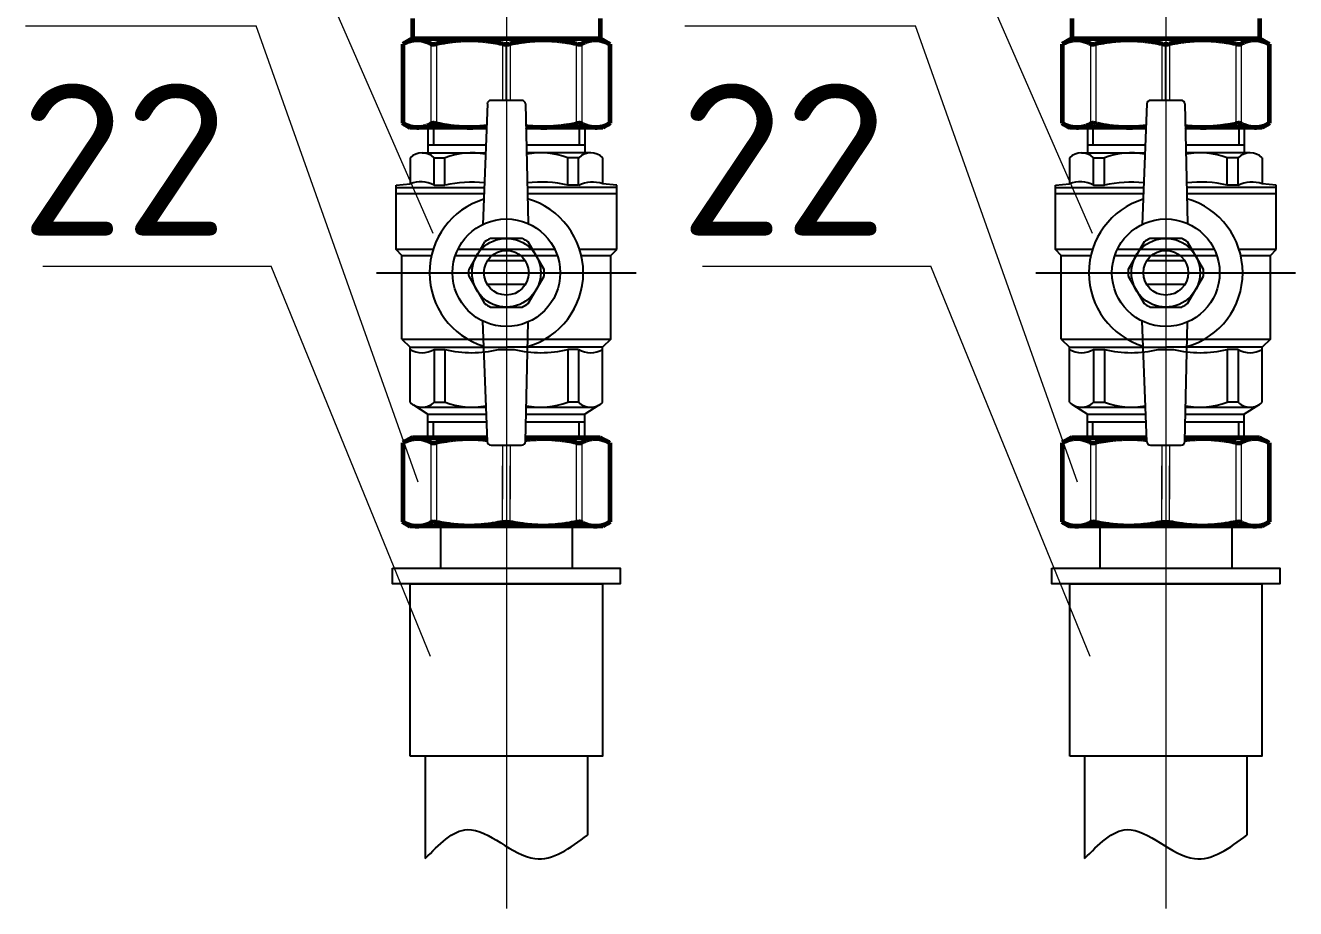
# Model space of a CAD drawing. Header units: millimetres. Extents: x -718 to 68664, y -49984 to -979.
# Drawn here: x 7121 to 9625, y -25765 to -24023 of the extents above; entities that cross this region are included whole.
import ezdxf

# ---------------------------------------------------------------- set-up
doc = ezdxf.new("R2010")
doc.units = ezdxf.units.MM
doc.layers.add('Text', color=7, linetype='Continuous', lineweight=15)
doc.layers.add('ХВС (В1)_20', color=5, linetype='Continuous', lineweight=25)
doc.styles.add('ISOCPEUR', font='isocpeur.ttf', dxfattribs={"width": 0.65})

msp = doc.modelspace()

# ---------------------------------------------------------------- linework, layer by layer
at = {"layer": 'Text'}
for p, q in [((8069.6, -22177.7), (8069.6, -25764.9)), ((9369.6, -22177.7), (9369.6, -25764.9))]:
    msp.add_line(p, q, dxfattribs=at)
for points in [[(7925.3, -24433.9), (7551.5, -23577.2)], [(9225.3, -24433.9), (8851.5, -23577.2)], [(7121.4, -24024.3), (7576.4, -24024.3)], [(7895.7, -24924.2), (7576.4, -24024.3)], [(8421.4, -24024.3), (8876.4, -24024.3)], [(9195.7, -24924.2), (8876.4, -24024.3)], [(7156.1, -24497.9), (7606.1, -24497.9)], [(7920.3, -25267.5), (7606.1, -24497.9)], [(8456.1, -24497.9), (8906.1, -24497.9)], [(9220.3, -25267.5), (8906.1, -24497.9)]]:
    msp.add_lwpolyline(points, dxfattribs=at)
at = {"layer": 'ХВС (В1)_20', "lineweight": 60}
for p, q in [((7884.6, -24009.4), (7884.6, -24049.4)), ((8254.6, -24009.4), (8254.6, -24049.4)), ((9184.6, -24009.4), (9184.6, -24049.4)), ((9554.6, -24009.4), (9554.6, -24049.4)), ((7884.6, -24049.4), (7865.6, -24060.4)), ((7867.1, -24059.6), (7865.6, -24060.4)), ((7865.6, -24060.4), (7865.6, -24216.3)), ((7884.6, -24049.4), (8254.6, -24049.4)), ((8254.6, -24049.4), (8273.6, -24060.4)), ((8272.1, -24059.6), (8273.6, -24060.4)), ((8273.6, -24060.4), (8273.6, -24216.3)), ((9184.6, -24049.4), (9165.6, -24060.4)), ((9167.1, -24059.6), (9165.6, -24060.4)), ((9165.6, -24060.4), (9165.6, -24216.3)), ((9184.6, -24049.4), (9554.6, -24049.4)), ((9554.6, -24049.4), (9573.6, -24060.4)), ((9572.1, -24059.6), (9573.6, -24060.4)), ((9573.6, -24060.4), (9573.6, -24216.3)), ((7865.6, -24216.3), (7879.6, -24224.4)), ((7867.1, -24217.1), (7865.6, -24216.3)), ((7894, -24224.4), (7879.6, -24224.4)), ((7996.9, -24224.4), (7894, -24224.4)), ((8030.3, -24224.4), (7996.9, -24224.4)), ((8142.3, -24224.4), (8108.1, -24224.4)), ((8245.1, -24224.4), (8142.3, -24224.4)), ((8259.6, -24224.4), (8245.1, -24224.4)), ((8273.6, -24216.3), (8259.6, -24224.4)), ((8273.6, -24216.3), (8272.1, -24217.1)), ((9165.6, -24216.3), (9179.6, -24224.4)), ((9167.1, -24217.1), (9165.6, -24216.3)), ((9194, -24224.4), (9179.6, -24224.4)), ((9296.9, -24224.4), (9194, -24224.4)), ((9330.3, -24224.4), (9296.9, -24224.4)), ((9442.3, -24224.4), (9408.1, -24224.4)), ((9545.1, -24224.4), (9442.3, -24224.4)), ((9559.6, -24224.4), (9545.1, -24224.4)), ((9573.6, -24216.3), (9559.6, -24224.4)), ((9573.6, -24216.3), (9572.1, -24217.1)), ((7884.6, -24835.6), (7865.6, -24846.6)), ((7884.6, -24835.6), (8031.8, -24835.6)), ((8107.3, -24835.6), (8254.6, -24835.6)), ((8254.6, -24835.6), (8273.6, -24846.6)), ((9184.6, -24835.6), (9165.6, -24846.6)), ((9184.6, -24835.6), (9331.8, -24835.6)), ((9407.3, -24835.6), (9554.6, -24835.6)), ((9554.6, -24835.6), (9573.6, -24846.6)), ((7867.1, -24845.8), (7865.6, -24846.6)), ((7865.6, -24846.6), (7865.6, -25002.5)), ((8272.1, -24845.8), (8273.6, -24846.6)), ((8273.6, -24846.6), (8273.6, -25002.5)), ((9167.1, -24845.8), (9165.6, -24846.6)), ((9165.6, -24846.6), (9165.6, -25002.5)), ((9572.1, -24845.8), (9573.6, -24846.6)), ((9573.6, -24846.6), (9573.6, -25002.5)), ((7865.6, -25002.5), (7879.6, -25010.6)), ((7867.1, -25003.3), (7865.6, -25002.5)), ((7996.9, -25010.6), (7879.6, -25010.6)), ((8108.1, -25010.6), (7996.9, -25010.6)), ((8142.3, -25010.6), (8108.1, -25010.6)), ((8259.6, -25010.6), (8142.3, -25010.6)), ((8273.6, -25002.5), (8259.6, -25010.6)), ((8273.6, -25002.5), (8272.1, -25003.3)), ((9165.6, -25002.5), (9179.6, -25010.6)), ((9167.1, -25003.3), (9165.6, -25002.5)), ((9296.9, -25010.6), (9179.6, -25010.6)), ((9408.1, -25010.6), (9296.9, -25010.6)), ((9442.3, -25010.6), (9408.1, -25010.6)), ((9559.6, -25010.6), (9442.3, -25010.6)), ((9573.6, -25002.5), (9559.6, -25010.6)), ((9573.6, -25002.5), (9572.1, -25003.3))]:
    msp.add_line(p, q, dxfattribs=at)
at = {"layer": 'ХВС (В1)_20', "lineweight": 18}
for p, q in [((7867.1, -24059.6), (7867.1, -24217.1)), ((7921, -24059.6), (7921, -24217.1)), ((7931.8, -24059.6), (7931.8, -24217.1)), ((8061.9, -24059.6), (8061.9, -24171)), ((8077.2, -24059.6), (8077.2, -24171)), ((8207.4, -24059.6), (8207.4, -24217.1)), ((8218.2, -24059.6), (8218.2, -24217.1)), ((8272.1, -24059.6), (8272.1, -24217.1)), ((9167.1, -24059.6), (9167.1, -24217.1)), ((9221, -24059.6), (9221, -24217.1)), ((9231.8, -24059.6), (9231.8, -24217.1)), ((9361.9, -24059.6), (9361.9, -24171)), ((9377.2, -24059.6), (9377.2, -24171)), ((9507.4, -24059.6), (9507.4, -24217.1)), ((9518.2, -24059.6), (9518.2, -24217.1)), ((9572.1, -24059.6), (9572.1, -24217.1)), ((8069.6, -24178.5), (8069.6, -24244.4)), ((9369.6, -24178.5), (9369.6, -24244.4)), ((7867.1, -24845.8), (7867.1, -25003.3)), ((7921, -24845.8), (7921, -25003.3)), ((7931.8, -24845.8), (7931.8, -25003.3)), ((8061.9, -24851), (8061.9, -24957.2)), ((8077.2, -24851), (8077.2, -24957.2)), ((8207.4, -24845.8), (8207.4, -25003.3)), ((8218.2, -24845.8), (8218.2, -25003.3)), ((8272.1, -24845.8), (8272.1, -25003.3)), ((9167.1, -24845.8), (9167.1, -25003.3)), ((9221, -24845.8), (9221, -25003.3)), ((9231.8, -24845.8), (9231.8, -25003.3)), ((9361.9, -24851), (9361.9, -24957.2)), ((9377.2, -24851), (9377.2, -24957.2)), ((9507.4, -24845.8), (9507.4, -25003.3)), ((9518.2, -24845.8), (9518.2, -25003.3)), ((9572.1, -24845.8), (9572.1, -25003.3)), ((8061.9, -25003.3), (8061.9, -24891.9)), ((8077.2, -25003.3), (8077.2, -24891.9)), ((9361.9, -25003.3), (9361.9, -24891.9)), ((9377.2, -25003.3), (9377.2, -24891.9))]:
    msp.add_line(p, q, dxfattribs=at)
at = {"layer": 'ХВС (В1)_20', "ltscale": 0.4}
for p, q in [((8069.6, -24171), (8069.6, -24057.7)), ((9369.6, -24171), (9369.6, -24057.7)), ((7813.7, -24511), (8325.5, -24511)), ((9113.7, -24511), (9625.5, -24511))]:
    msp.add_line(p, q, dxfattribs=at)
at = {"layer": 'ХВС (В1)_20', "ltscale": 0.5}
for p, q in [((8032.1, -24178.2), (8023, -24415.7)), ((8039.5, -24171), (8099.7, -24171)), ((8107.1, -24178.2), (8112.4, -24413.9)), ((9332.1, -24178.2), (9323, -24415.7)), ((9339.5, -24171), (9399.7, -24171)), ((9407.1, -24178.2), (9412.4, -24413.9)), ((7903.4, -24274.6), (8028.4, -24274.6)), ((7927, -24284.4), (7948.6, -24284.4)), ((8235.8, -24274.6), (8109.3, -24274.6)), ((8212.1, -24284.4), (8190.5, -24284.4)), ((9203.4, -24274.6), (9328.4, -24274.6)), ((9227, -24284.4), (9248.6, -24284.4)), ((9535.8, -24274.6), (9409.3, -24274.6)), ((9512.1, -24284.4), (9490.5, -24284.4)), ((7852.1, -24338.6), (7879.7, -24335.6)), ((7852.1, -24343.1), (7852.1, -24338.6)), ((7927, -24338.6), (7948.6, -24338.6)), ((8212.1, -24338.6), (8190.5, -24338.6)), ((8287.1, -24338.6), (8259.4, -24335.6)), ((8287.1, -24343.1), (8287.1, -24338.6)), ((9152.1, -24338.6), (9179.7, -24335.6)), ((9152.1, -24343.1), (9152.1, -24338.6)), ((9227, -24338.6), (9248.6, -24338.6)), ((9512.1, -24338.6), (9490.5, -24338.6)), ((9587.1, -24338.6), (9559.4, -24335.6)), ((9587.1, -24343.1), (9587.1, -24338.6)), ((8032.1, -24843.8), (8023, -24606.3)), ((8107.1, -24843.8), (8112.4, -24608.1)), ((9332.1, -24843.8), (9323, -24606.3)), ((9407.1, -24843.8), (9412.4, -24608.1)), ((7879.7, -24658), (8069.6, -24658)), ((8259.4, -24658), (8069.6, -24658)), ((9179.7, -24658), (9369.6, -24658)), ((9559.4, -24658), (9369.6, -24658)), ((7886.2, -24771.5), (7914.9, -24790.1)), ((7902.1, -24776.4), (8029.5, -24776.4)), ((7927, -24766.3), (7948.6, -24766.3)), ((8108.6, -24776.4), (8237, -24776.4)), ((8212.1, -24766.3), (8190.5, -24766.3)), ((8252.2, -24772), (8224.3, -24790.1)), ((9186.2, -24771.5), (9214.9, -24790.1)), ((9202.1, -24776.4), (9329.5, -24776.4)), ((9227, -24766.3), (9248.6, -24766.3)), ((9408.6, -24776.4), (9537, -24776.4)), ((9512.1, -24766.3), (9490.5, -24766.3)), ((9552.2, -24772), (9524.3, -24790.1)), ((8039.5, -24851), (8099.7, -24851)), ((9339.5, -24851), (9399.7, -24851))]:
    msp.add_line(p, q, dxfattribs=at)
at = {"layer": 'ХВС (В1)_20'}
for p, q in [((7914.9, -24224.4), (7914.9, -24274.6)), ((7925.9, -24224.4), (7925.9, -24258.6)), ((8213.3, -24224.4), (8213.3, -24258.6)), ((8224.3, -24224.4), (8224.3, -24274.6)), ((9214.9, -24224.4), (9214.9, -24274.6)), ((9225.9, -24224.4), (9225.9, -24258.6)), ((9513.3, -24224.4), (9513.3, -24258.6)), ((9524.3, -24224.4), (9524.3, -24274.6)), ((7914.9, -24258.6), (8029, -24258.6)), ((8108.9, -24258.6), (8224.3, -24258.6)), ((9214.9, -24258.6), (9329, -24258.6)), ((9408.9, -24258.6), (9524.3, -24258.6)), ((7879.7, -24284.4), (7879.7, -24335.6)), ((7927, -24338.6), (7927, -24284.4)), ((7948.6, -24338.6), (7948.6, -24284.4)), ((8190.5, -24338.6), (8190.5, -24284.4)), ((8212.1, -24338.6), (8212.1, -24284.4)), ((8259.4, -24284.4), (8259.4, -24335.6)), ((9179.7, -24284.4), (9179.7, -24335.6)), ((9227, -24338.6), (9227, -24284.4)), ((9248.6, -24338.6), (9248.6, -24284.4)), ((9490.5, -24338.6), (9490.5, -24284.4)), ((9512.1, -24338.6), (9512.1, -24284.4)), ((9559.4, -24284.4), (9559.4, -24335.6)), ((7852.1, -24354.9), (7852.1, -24343.1)), ((7852.1, -24343.1), (8025.7, -24343.1)), ((7852.1, -24465.5), (7852.1, -24354.9)), ((7852.1, -24354.9), (8025.3, -24354.9)), ((8287.1, -24343.1), (8110.8, -24343.1)), ((8111.1, -24354.9), (8287.1, -24354.9)), ((8287.1, -24354.9), (8287.1, -24343.1)), ((8287.1, -24465.5), (8287.1, -24354.9)), ((9152.1, -24354.9), (9152.1, -24343.1)), ((9152.1, -24343.1), (9325.7, -24343.1)), ((9152.1, -24465.5), (9152.1, -24354.9)), ((9152.1, -24354.9), (9325.3, -24354.9)), ((9587.1, -24343.1), (9410.8, -24343.1)), ((9411.1, -24354.9), (9587.1, -24354.9)), ((9587.1, -24354.9), (9587.1, -24343.1)), ((9587.1, -24465.5), (9587.1, -24354.9)), ((7863.5, -24476.8), (7852.1, -24465.5)), ((7925, -24465.5), (7852.1, -24465.5)), ((7863.5, -24641.8), (7863.5, -24476.8)), ((7863.5, -24476.8), (7921.9, -24476.8)), ((7969.1, -24476.8), (8170, -24476.8)), ((8165.5, -24465.5), (7973.7, -24465.5)), ((8107.1, -24487.7), (8032.1, -24487.7)), ((8287.1, -24465.5), (8214.2, -24465.5)), ((8217.3, -24476.8), (8275.8, -24476.8)), ((8275.7, -24641.8), (8275.7, -24476.8)), ((8275.8, -24476.8), (8287.1, -24465.5)), ((9163.5, -24476.8), (9152.1, -24465.5)), ((9225, -24465.5), (9152.1, -24465.5)), ((9163.5, -24641.8), (9163.5, -24476.8)), ((9163.5, -24476.8), (9221.9, -24476.8)), ((9269.1, -24476.8), (9470, -24476.8)), ((9465.5, -24465.5), (9273.7, -24465.5)), ((9407.1, -24487.7), (9332.1, -24487.7)), ((9587.1, -24465.5), (9514.2, -24465.5)), ((9517.3, -24476.8), (9575.8, -24476.8)), ((9575.7, -24641.8), (9575.7, -24476.8)), ((9575.8, -24476.8), (9587.1, -24465.5)), ((8107.1, -24534.3), (8032.1, -24534.3)), ((9407.1, -24534.3), (9332.1, -24534.3)), ((7863.5, -24641.8), (8275.7, -24641.8)), ((7863.5, -24641.8), (7879.7, -24658)), ((7879.7, -24766.3), (7879.7, -24658)), ((7927, -24662.1), (7948.6, -24662.1)), ((7927, -24662.1), (7948.6, -24662.1)), ((7927, -24662.1), (7927, -24766.3)), ((7948.6, -24662.1), (7948.6, -24766.3)), ((8054.3, -24662.1), (8084.9, -24662.1)), ((8212.1, -24662.1), (8190.5, -24662.1)), ((8212.1, -24662.1), (8190.5, -24662.1)), ((8190.5, -24662.1), (8190.5, -24766.3)), ((8212.1, -24662.1), (8212.1, -24766.3)), ((8275.7, -24641.8), (8259.4, -24658)), ((8259.4, -24766.3), (8259.4, -24658)), ((9163.5, -24641.8), (9575.7, -24641.8)), ((9163.5, -24641.8), (9179.7, -24658)), ((9179.7, -24766.3), (9179.7, -24658)), ((9227, -24662.1), (9248.6, -24662.1)), ((9227, -24662.1), (9248.6, -24662.1)), ((9227, -24662.1), (9227, -24766.3)), ((9248.6, -24662.1), (9248.6, -24766.3)), ((9354.3, -24662.1), (9384.9, -24662.1)), ((9512.1, -24662.1), (9490.5, -24662.1)), ((9512.1, -24662.1), (9490.5, -24662.1)), ((9490.5, -24662.1), (9490.5, -24766.3)), ((9512.1, -24662.1), (9512.1, -24766.3)), ((9575.7, -24641.8), (9559.4, -24658)), ((9559.4, -24766.3), (9559.4, -24658)), ((7914.9, -24790.1), (8030, -24790.1)), ((7914.9, -24835.6), (7914.9, -24790.1)), ((7914.9, -24805.2), (8030.6, -24805.2)), ((7925.9, -24835.6), (7925.9, -24805.2)), ((8108, -24805.2), (8224.3, -24805.2)), ((8108.3, -24790.1), (8224.3, -24790.1)), ((8213.3, -24835.6), (8213.3, -24805.2)), ((8224.3, -24835.6), (8224.3, -24790.1)), ((9214.9, -24790.1), (9330, -24790.1)), ((9214.9, -24835.6), (9214.9, -24790.1)), ((9214.9, -24805.2), (9330.6, -24805.2)), ((9225.9, -24835.6), (9225.9, -24805.2)), ((9408, -24805.2), (9524.3, -24805.2)), ((9408.3, -24790.1), (9524.3, -24790.1)), ((9513.3, -24835.6), (9513.3, -24805.2)), ((9524.3, -24835.6), (9524.3, -24790.1)), ((7939.6, -25010.6), (7939.6, -25093.8)), ((8199.6, -25010.6), (8199.6, -25093.8)), ((9239.6, -25010.6), (9239.6, -25093.8)), ((9499.6, -25010.6), (9499.6, -25093.8)), ((7909.6, -25464.6), (7909.6, -25666.4)), ((8229.6, -25464.6), (8229.6, -25620.2)), ((9209.6, -25464.6), (9209.6, -25666.4)), ((9529.6, -25464.6), (9529.6, -25620.2))]:
    msp.add_line(p, q, dxfattribs=at)
for points in [[(8026.7, -24450.1), (7995.3, -24504.3)], [(8100.9, -24443.3), (8038.3, -24443.3)], [(8143.8, -24504.3), (8112.5, -24450.1)], [(9326.7, -24450.1), (9295.3, -24504.3)], [(9400.9, -24443.3), (9338.3, -24443.3)], [(9443.8, -24504.3), (9412.5, -24450.1)], [(7995.3, -24517.7), (8026.7, -24571.9)], [(8112.5, -24571.9), (8143.8, -24517.7)], [(9295.3, -24517.7), (9326.7, -24571.9)], [(9412.5, -24571.9), (9443.8, -24517.7)], [(8038.3, -24578.7), (8100.9, -24578.7)], [(9338.3, -24578.7), (9400.9, -24578.7)]]:
    msp.add_lwpolyline(points, dxfattribs=at)
for points in [[(7845, -25093.8), (8294.2, -25093.8), (8294.2, -25124.6), (7845, -25124.6)], [(9145, -25093.8), (9594.2, -25093.8), (9594.2, -25124.6), (9145, -25124.6)], [(7880.1, -25464.6), (7880.1, -25124.6), (8259.1, -25124.6), (8259.1, -25464.6)], [(9180.1, -25464.6), (9180.1, -25124.6), (9559.1, -25124.6), (9559.1, -25464.6)]]:
    msp.add_lwpolyline(points, close=True, dxfattribs=at)
for centre, radius in [((8069.6, -24511), 106.1), ((9369.6, -24511), 106.1), ((8069.6, -24511), 67.7), ((9369.6, -24511), 67.7), ((8069.6, -24511), 44.1), ((9369.6, -24511), 44.1)]:
    msp.add_circle(centre, radius, dxfattribs=at)
at = {"layer": 'ХВС (В1)_20', "ltscale": 0.5}
for centre, radius, start, end in [((8039.5, -24178.5), 7.45, 90, 178.0724), ((8099.7, -24178.5), 7.45, 1.9276, 90), ((9339.5, -24178.5), 7.45, 90, 178.0724), ((9399.7, -24178.5), 7.45, 1.9276, 90), ((7903.4, -24308.2), 33.6, 45.2407, 134.7593), ((8001.5, -24422), 147.4, 79.5239, 111.007), ((8137.7, -24422), 147.4, 68.993, 101.093), ((8235.8, -24308.2), 33.6, 45.2407, 134.7593), ((9203.4, -24308.2), 33.6, 45.2407, 134.7593), ((9301.5, -24422), 147.4, 79.5239, 111.007), ((9437.7, -24422), 147.4, 68.993, 101.093), ((9535.8, -24308.2), 33.6, 45.2407, 134.7593), ((7903.4, -24743.7), 32.7, 223.6662, 316.3338), ((8001.5, -24628.7), 147.4, 248.993, 280.9075), ((8137.7, -24628.7), 147.4, 258.6479, 291.007), ((8235.8, -24743.7), 32.7, 223.6662, 316.3338), ((9203.4, -24743.7), 32.7, 223.6662, 316.3338), ((9301.5, -24628.7), 147.4, 248.993, 280.9075), ((9437.7, -24628.7), 147.4, 258.6479, 291.007), ((9535.8, -24743.7), 32.7, 223.6662, 316.3338), ((8039.5, -24843.5), 7.45, 181.9276, 270), ((8099.7, -24843.5), 7.45, 270, 358.0724), ((9339.5, -24843.5), 7.45, 181.9276, 270), ((9399.7, -24843.5), 7.45, 270, 358.0724)]:
    msp.add_arc(centre, radius, start, end, dxfattribs=at)
at = {"layer": 'ХВС (В1)_20'}
for centre, radius, start, end in [((7900.2, -24386.4), 54.8, 60.6699, 111.8922), ((8001.5, -24559.9), 227.5, 83.7838, 103.4248), ((8137.7, -24548.4), 216.3, 75.8592, 97.1947), ((8239.7, -24396.8), 64.3, 72.106, 115.332), ((9200.2, -24386.4), 54.8, 60.6699, 111.8922), ((9301.5, -24559.9), 227.5, 83.7838, 103.4248), ((9437.7, -24548.4), 216.3, 75.8592, 97.1947), ((9539.7, -24396.8), 64.3, 72.106, 115.332), ((8069.6, -24511), 151.6, 107.1601, 252.8399), ((8069.6, -24511), 151.6, 285.9657, 74.0343), ((9369.6, -24511), 151.6, 107.1601, 252.8399), ((9369.6, -24511), 151.6, 285.9657, 74.0343), ((8069.6, -24511), 74.5, 114.8362, 125.1638), ((8069.6, -24511), 74.5, 54.8362, 65.1638), ((9369.6, -24511), 74.5, 114.8362, 125.1638), ((9369.6, -24511), 74.5, 54.8362, 65.1638), ((8069.6, -24511), 74.5, 174.8362, 185.1638), ((8069.6, -24511), 74.5, 354.8362, 5.1638), ((9369.6, -24511), 74.5, 174.8362, 185.1638), ((9369.6, -24511), 74.5, 354.8362, 5.1638), ((8069.6, -24511), 74.5, 234.8362, 245.1638), ((8069.6, -24511), 74.5, 294.8362, 305.1638), ((9369.6, -24511), 74.5, 234.8362, 245.1638), ((9369.6, -24511), 74.5, 294.8362, 305.1638), ((7903.4, -24623.1), 45.7, 238.8131, 301.1869), ((8001.5, -24451.7), 217, 255.9063, 284.0937), ((8137.7, -24451.7), 217, 255.9063, 284.0937), ((8235.8, -24623.1), 45.7, 238.8131, 301.1869), ((9203.4, -24623.1), 45.7, 238.8131, 301.1869), ((9301.5, -24451.7), 217, 255.9063, 284.0937), ((9437.7, -24451.7), 217, 255.9063, 284.0937), ((9535.8, -24623.1), 45.7, 238.8131, 301.1869)]:
    msp.add_arc(centre, radius, start, end, dxfattribs=at)
at = {"layer": 'ХВС (В1)_20', "lineweight": 60}
for points, knots in [([(7921, -24059.6), (7918.6, -24058.3), (7914.8, -24056.5), (7909.5, -24054.7), (7904.9, -24053.4), (7899.8, -24052.5), (7894.5, -24052.2), (7889.3, -24052.4), (7884.5, -24053.1), (7879.7, -24054.3), (7873.9, -24056.3), (7869.7, -24058.2), (7867.1, -24059.6)], [0, 0, 0, 0, 1.732048, 2.812715, 3.809599, 5.068792, 6.499944, 7.626884, 8.77842, 9.934735, 11.08807, 13, 13, 13, 13]), ([(7921, -24059.6), (7921.4, -24059.8), (7922.3, -24060.1), (7924, -24060.3), (7926, -24060.4), (7928.4, -24060.2), (7930.5, -24059.8), (7931.8, -24059.6)], [0, 0, 0, 0, 1.521775, 3.271758, 4.355943, 5.766023, 8, 8, 8, 8]), ([(8061.9, -24059.6), (8056.2, -24058.3), (8046.9, -24056.5), (8034.2, -24054.7), (8023.1, -24053.4), (8010.7, -24052.5), (7997.9, -24052.2), (7985.4, -24052.4), (7973.9, -24053.1), (7962.3, -24054.3), (7948.3, -24056.3), (7938.1, -24058.2), (7931.8, -24059.6)], [0, 0, 0, 0, 1.732048, 2.812715, 3.809599, 5.068792, 6.499944, 7.626884, 8.77842, 9.934735, 11.08807, 13, 13, 13, 13]), ([(8061.9, -24059.6), (8063, -24059.8), (8064.6, -24060.1), (8067.2, -24060.3), (8069.2, -24060.4), (8071.8, -24060.3), (8074.4, -24060.1), (8076.3, -24059.8), (8077.2, -24059.6)], [0, 0, 0, 0, 2.048622, 2.800821, 4.500089, 5.497181, 7.221201, 9, 9, 9, 9]), ([(8207.4, -24059.6), (8201.6, -24058.3), (8192.3, -24056.5), (8179.7, -24054.7), (8168.5, -24053.4), (8156.1, -24052.5), (8143.3, -24052.2), (8130.9, -24052.4), (8119.3, -24053.1), (8107.7, -24054.3), (8093.7, -24056.3), (8083.5, -24058.2), (8077.2, -24059.6)], [0, 0, 0, 0, 1.732048, 2.812715, 3.809599, 5.068792, 6.499944, 7.626884, 8.77842, 9.934735, 11.08807, 13, 13, 13, 13]), ([(8207.4, -24059.6), (8208.5, -24059.8), (8210.9, -24060.2), (8213.6, -24060.4), (8215.5, -24060.3), (8217, -24060.1), (8217.8, -24059.8), (8218.2, -24059.6)], [0, 0, 0, 0, 1.979622, 4.120013, 5.247781, 6.418845, 8, 8, 8, 8]), ([(8272.1, -24059.6), (8269.7, -24058.3), (8265.9, -24056.5), (8260.6, -24054.7), (8256, -24053.4), (8250.9, -24052.5), (8245.5, -24052.2), (8240.4, -24052.4), (8235.6, -24053.1), (8230.8, -24054.3), (8225, -24056.3), (8220.8, -24058.2), (8218.2, -24059.6)], [0, 0, 0, 0, 1.732048, 2.812715, 3.809599, 5.068792, 6.499944, 7.626884, 8.77842, 9.934735, 11.08807, 13, 13, 13, 13]), ([(9221, -24059.6), (9218.6, -24058.3), (9214.8, -24056.5), (9209.5, -24054.7), (9204.9, -24053.4), (9199.8, -24052.5), (9194.5, -24052.2), (9189.3, -24052.4), (9184.5, -24053.1), (9179.7, -24054.3), (9173.9, -24056.3), (9169.7, -24058.2), (9167.1, -24059.6)], [0, 0, 0, 0, 1.732048, 2.812715, 3.809599, 5.068792, 6.499944, 7.626884, 8.77842, 9.934735, 11.08807, 13, 13, 13, 13]), ([(9221, -24059.6), (9221.4, -24059.8), (9222.3, -24060.1), (9224, -24060.3), (9226, -24060.4), (9228.4, -24060.2), (9230.5, -24059.8), (9231.8, -24059.6)], [0, 0, 0, 0, 1.521775, 3.271758, 4.355943, 5.766023, 8, 8, 8, 8]), ([(9361.9, -24059.6), (9356.2, -24058.3), (9346.9, -24056.5), (9334.2, -24054.7), (9323.1, -24053.4), (9310.7, -24052.5), (9297.9, -24052.2), (9285.4, -24052.4), (9273.9, -24053.1), (9262.3, -24054.3), (9248.3, -24056.3), (9238.1, -24058.2), (9231.8, -24059.6)], [0, 0, 0, 0, 1.732048, 2.812715, 3.809599, 5.068792, 6.499944, 7.626884, 8.77842, 9.934735, 11.08807, 13, 13, 13, 13]), ([(9361.9, -24059.6), (9363, -24059.8), (9364.6, -24060.1), (9367.2, -24060.3), (9369.2, -24060.4), (9371.8, -24060.3), (9374.4, -24060.1), (9376.3, -24059.8), (9377.2, -24059.6)], [0, 0, 0, 0, 2.048622, 2.800821, 4.500089, 5.497181, 7.221201, 9, 9, 9, 9]), ([(9507.4, -24059.6), (9501.6, -24058.3), (9492.3, -24056.5), (9479.7, -24054.7), (9468.5, -24053.4), (9456.1, -24052.5), (9443.3, -24052.2), (9430.9, -24052.4), (9419.3, -24053.1), (9407.7, -24054.3), (9393.7, -24056.3), (9383.5, -24058.2), (9377.2, -24059.6)], [0, 0, 0, 0, 1.732048, 2.812715, 3.809599, 5.068792, 6.499944, 7.626884, 8.77842, 9.934735, 11.08807, 13, 13, 13, 13]), ([(9507.4, -24059.6), (9508.5, -24059.8), (9510.9, -24060.2), (9513.6, -24060.4), (9515.5, -24060.3), (9517, -24060.1), (9517.8, -24059.8), (9518.2, -24059.6)], [0, 0, 0, 0, 1.979622, 4.120013, 5.247781, 6.418845, 8, 8, 8, 8]), ([(9572.1, -24059.6), (9569.7, -24058.3), (9565.9, -24056.5), (9560.6, -24054.7), (9556, -24053.4), (9550.9, -24052.5), (9545.5, -24052.2), (9540.4, -24052.4), (9535.6, -24053.1), (9530.8, -24054.3), (9525, -24056.3), (9520.8, -24058.2), (9518.2, -24059.6)], [0, 0, 0, 0, 1.732048, 2.812715, 3.809599, 5.068792, 6.499944, 7.626884, 8.77842, 9.934735, 11.08807, 13, 13, 13, 13]), ([(7867.1, -24217.1), (7869.9, -24218.6), (7874.8, -24220.8), (7881.6, -24222.9), (7887.8, -24224.1), (7891.9, -24224.4), (7894, -24224.4)], [0, 0, 0, 0, 2.19885, 3.884032, 5.308578, 7, 7, 7, 7]), ([(7894, -24224.4), (7895.8, -24224.4), (7899.1, -24224.2), (7903.6, -24223.5), (7908, -24222.4), (7911.8, -24221.2), (7916.3, -24219.4), (7919.2, -24218.1), (7921, -24217.1)], [0, 0, 0, 0, 1.715194, 3.30524, 4.509115, 6.071979, 7.140077, 9, 9, 9, 9]), ([(7931.8, -24217.1), (7930.6, -24216.8), (7928.3, -24216.4), (7925.6, -24216.2), (7923.6, -24216.4), (7922.2, -24216.6), (7921.4, -24216.9), (7921, -24217.1)], [0, 0, 0, 0, 1.979622, 4.120013, 5.247781, 6.418845, 8, 8, 8, 8]), ([(7931.8, -24217.1), (7935.6, -24217.9), (7943.4, -24219.5), (7954.8, -24221.3), (7966.8, -24222.9), (7979.3, -24223.9), (7989.6, -24224.3), (7995.6, -24224.4), (7996.9, -24224.4)], [0, 0, 0, 0, 1.599833, 3.270406, 4.746622, 6.555027, 8.456082, 9, 9, 9, 9]), ([(7996.9, -24224.4), (8001, -24224.4), (8009.1, -24224.2), (8020, -24223.5), (8027, -24222.8), (8030.1, -24222.4), (8030.4, -24222.4)], [0, 0, 0, 0, 1.715194, 3.30524, 4.509115, 4.610644, 4.610644, 4.610644, 4.610644]), ([(8108.1, -24222.3), (8109.2, -24222.4), (8114.7, -24223.1), (8124.7, -24223.9), (8135, -24224.3), (8141, -24224.4), (8142.3, -24224.4)], [4.29239, 4.29239, 4.29239, 4.29239, 4.746622, 6.555027, 8.456082, 9, 9, 9, 9]), ([(8142.3, -24224.4), (8146.5, -24224.4), (8154.5, -24224.2), (8165.4, -24223.5), (8175.9, -24222.4), (8185.2, -24221.2), (8195.9, -24219.4), (8202.9, -24218.1), (8207.4, -24217.1)], [0, 0, 0, 0, 1.715194, 3.30524, 4.509115, 6.071979, 7.140077, 9, 9, 9, 9]), ([(8218.2, -24217.1), (8217.8, -24216.9), (8216.8, -24216.5), (8215.2, -24216.3), (8213.2, -24216.3), (8210.8, -24216.4), (8208.7, -24216.8), (8207.4, -24217.1)], [0, 0, 0, 0, 1.521775, 3.271758, 4.355943, 5.766023, 8, 8, 8, 8]), ([(8218.2, -24217.1), (8221, -24218.6), (8225.9, -24220.8), (8232.7, -24222.9), (8238.9, -24224.1), (8242.9, -24224.4), (8245.1, -24224.4)], [0, 0, 0, 0, 2.198848, 3.88403, 5.308577, 7, 7, 7, 7]), ([(8245.1, -24224.4), (8246.8, -24224.4), (8250.2, -24224.2), (8254.7, -24223.5), (8259.1, -24222.4), (8262.9, -24221.2), (8267.3, -24219.4), (8270.2, -24218.1), (8272.1, -24217.1)], [0, 0, 0, 0, 1.715194, 3.30524, 4.509115, 6.071979, 7.140077, 9, 9, 9, 9]), ([(9167.1, -24217.1), (9169.9, -24218.6), (9174.8, -24220.8), (9181.6, -24222.9), (9187.8, -24224.1), (9191.9, -24224.4), (9194, -24224.4)], [0, 0, 0, 0, 2.19885, 3.884032, 5.308578, 7, 7, 7, 7]), ([(9194, -24224.4), (9195.8, -24224.4), (9199.1, -24224.2), (9203.6, -24223.5), (9208, -24222.4), (9211.8, -24221.2), (9216.3, -24219.4), (9219.2, -24218.1), (9221, -24217.1)], [0, 0, 0, 0, 1.715194, 3.30524, 4.509115, 6.071979, 7.140077, 9, 9, 9, 9]), ([(9231.8, -24217.1), (9230.6, -24216.8), (9228.3, -24216.4), (9225.6, -24216.2), (9223.6, -24216.4), (9222.2, -24216.6), (9221.4, -24216.9), (9221, -24217.1)], [0, 0, 0, 0, 1.979622, 4.120013, 5.247781, 6.418845, 8, 8, 8, 8]), ([(9231.8, -24217.1), (9235.6, -24217.9), (9243.4, -24219.5), (9254.8, -24221.3), (9266.8, -24222.9), (9279.3, -24223.9), (9289.6, -24224.3), (9295.6, -24224.4), (9296.9, -24224.4)], [0, 0, 0, 0, 1.599833, 3.270406, 4.746622, 6.555027, 8.456082, 9, 9, 9, 9]), ([(9296.9, -24224.4), (9301, -24224.4), (9309.1, -24224.2), (9320, -24223.5), (9327, -24222.8), (9330.1, -24222.4), (9330.4, -24222.4)], [0, 0, 0, 0, 1.715194, 3.30524, 4.509115, 4.610644, 4.610644, 4.610644, 4.610644]), ([(9408.1, -24222.3), (9409.2, -24222.4), (9414.7, -24223.1), (9424.7, -24223.9), (9435, -24224.3), (9441, -24224.4), (9442.3, -24224.4)], [4.29239, 4.29239, 4.29239, 4.29239, 4.746622, 6.555027, 8.456082, 9, 9, 9, 9]), ([(9442.3, -24224.4), (9446.5, -24224.4), (9454.5, -24224.2), (9465.4, -24223.5), (9475.9, -24222.4), (9485.2, -24221.2), (9495.9, -24219.4), (9502.9, -24218.1), (9507.4, -24217.1)], [0, 0, 0, 0, 1.715194, 3.30524, 4.509115, 6.071979, 7.140077, 9, 9, 9, 9]), ([(9518.2, -24217.1), (9517.8, -24216.9), (9516.8, -24216.5), (9515.2, -24216.3), (9513.2, -24216.3), (9510.8, -24216.4), (9508.7, -24216.8), (9507.4, -24217.1)], [0, 0, 0, 0, 1.521775, 3.271758, 4.355943, 5.766023, 8, 8, 8, 8]), ([(9518.2, -24217.1), (9521, -24218.6), (9525.9, -24220.8), (9532.7, -24222.9), (9538.9, -24224.1), (9542.9, -24224.4), (9545.1, -24224.4)], [0, 0, 0, 0, 2.198848, 3.88403, 5.308577, 7, 7, 7, 7]), ([(9545.1, -24224.4), (9546.8, -24224.4), (9550.2, -24224.2), (9554.7, -24223.5), (9559.1, -24222.4), (9562.9, -24221.2), (9567.3, -24219.4), (9570.2, -24218.1), (9572.1, -24217.1)], [0, 0, 0, 0, 1.715194, 3.30524, 4.509115, 6.071979, 7.140077, 9, 9, 9, 9]), ([(7921, -24845.8), (7918.6, -24844.6), (7914.8, -24842.8), (7909.5, -24840.9), (7904.9, -24839.7), (7899.8, -24838.7), (7894.5, -24838.4), (7889.3, -24838.7), (7884.5, -24839.4), (7879.7, -24840.5), (7873.9, -24842.5), (7869.7, -24844.4), (7867.1, -24845.8)], [0, 0, 0, 0, 1.732048, 2.812715, 3.809599, 5.068792, 6.499944, 7.626884, 8.77842, 9.934735, 11.08807, 13, 13, 13, 13]), ([(8031.9, -24840.7), (8029.3, -24840.4), (8022.4, -24839.6), (8010.7, -24838.7), (7997.9, -24838.4), (7985.4, -24838.7), (7973.9, -24839.4), (7962.3, -24840.5), (7948.3, -24842.5), (7938.1, -24844.4), (7931.8, -24845.8)], [3.012706, 3.012706, 3.012706, 3.012706, 3.809599, 5.068792, 6.499944, 7.626884, 8.77842, 9.934735, 11.08807, 13, 13, 13, 13]), ([(8207.4, -24845.8), (8201.6, -24844.6), (8192.3, -24842.8), (8179.7, -24840.9), (8168.5, -24839.7), (8156.1, -24838.7), (8143.3, -24838.4), (8130.9, -24838.7), (8119.3, -24839.4), (8111.4, -24840.2), (8107.4, -24840.7), (8107.2, -24840.7)], [0, 0, 0, 0, 1.732048, 2.812715, 3.809599, 5.068792, 6.499944, 7.626884, 8.77842, 9.934735, 9.992305, 9.992305, 9.992305, 9.992305]), ([(8272.1, -24845.8), (8269.7, -24844.6), (8265.9, -24842.8), (8260.6, -24840.9), (8256, -24839.7), (8250.9, -24838.7), (8245.5, -24838.4), (8240.4, -24838.7), (8235.6, -24839.4), (8230.8, -24840.5), (8225, -24842.5), (8220.8, -24844.4), (8218.2, -24845.8)], [0, 0, 0, 0, 1.732048, 2.812715, 3.809599, 5.068792, 6.499944, 7.626884, 8.77842, 9.934735, 11.08807, 13, 13, 13, 13]), ([(9221, -24845.8), (9218.6, -24844.6), (9214.8, -24842.8), (9209.5, -24840.9), (9204.9, -24839.7), (9199.8, -24838.7), (9194.5, -24838.4), (9189.3, -24838.7), (9184.5, -24839.4), (9179.7, -24840.5), (9173.9, -24842.5), (9169.7, -24844.4), (9167.1, -24845.8)], [0, 0, 0, 0, 1.732048, 2.812715, 3.809599, 5.068792, 6.499944, 7.626884, 8.77842, 9.934735, 11.08807, 13, 13, 13, 13]), ([(9331.9, -24840.7), (9329.3, -24840.4), (9322.4, -24839.6), (9310.7, -24838.7), (9297.9, -24838.4), (9285.4, -24838.7), (9273.9, -24839.4), (9262.3, -24840.5), (9248.3, -24842.5), (9238.1, -24844.4), (9231.8, -24845.8)], [3.012706, 3.012706, 3.012706, 3.012706, 3.809599, 5.068792, 6.499944, 7.626884, 8.77842, 9.934735, 11.08807, 13, 13, 13, 13]), ([(9507.4, -24845.8), (9501.6, -24844.6), (9492.3, -24842.8), (9479.7, -24840.9), (9468.5, -24839.7), (9456.1, -24838.7), (9443.3, -24838.4), (9430.9, -24838.7), (9419.3, -24839.4), (9411.4, -24840.2), (9407.4, -24840.7), (9407.2, -24840.7)], [0, 0, 0, 0, 1.732048, 2.812715, 3.809599, 5.068792, 6.499944, 7.626884, 8.77842, 9.934735, 9.992305, 9.992305, 9.992305, 9.992305]), ([(9572.1, -24845.8), (9569.7, -24844.6), (9565.9, -24842.8), (9560.6, -24840.9), (9556, -24839.7), (9550.9, -24838.7), (9545.5, -24838.4), (9540.4, -24838.7), (9535.6, -24839.4), (9530.8, -24840.5), (9525, -24842.5), (9520.8, -24844.4), (9518.2, -24845.8)], [0, 0, 0, 0, 1.732048, 2.812715, 3.809599, 5.068792, 6.499944, 7.626884, 8.77842, 9.934735, 11.08807, 13, 13, 13, 13]), ([(7921, -24845.8), (7921.4, -24846), (7922.3, -24846.3), (7924, -24846.6), (7926, -24846.6), (7928.4, -24846.4), (7930.5, -24846.1), (7931.8, -24845.8)], [0, 0, 0, 0, 1.521775, 3.271758, 4.355943, 5.766023, 8, 8, 8, 8]), ([(8207.4, -24845.8), (8208.5, -24846.1), (8210.9, -24846.5), (8213.6, -24846.6), (8215.5, -24846.5), (8217, -24846.3), (8217.8, -24846), (8218.2, -24845.8)], [0, 0, 0, 0, 1.979622, 4.120013, 5.247781, 6.418845, 8, 8, 8, 8]), ([(9221, -24845.8), (9221.4, -24846), (9222.3, -24846.3), (9224, -24846.6), (9226, -24846.6), (9228.4, -24846.4), (9230.5, -24846.1), (9231.8, -24845.8)], [0, 0, 0, 0, 1.521775, 3.271758, 4.355943, 5.766023, 8, 8, 8, 8]), ([(9507.4, -24845.8), (9508.5, -24846.1), (9510.9, -24846.5), (9513.6, -24846.6), (9515.5, -24846.5), (9517, -24846.3), (9517.8, -24846), (9518.2, -24845.8)], [0, 0, 0, 0, 1.979622, 4.120013, 5.247781, 6.418845, 8, 8, 8, 8]), ([(7867.1, -25003.3), (7869.9, -25004.8), (7874.8, -25007), (7881.6, -25009.2), (7887.8, -25010.3), (7891.9, -25010.6), (7894, -25010.6)], [0, 0, 0, 0, 2.19885, 3.884032, 5.308578, 7, 7, 7, 7]), ([(7894, -25010.6), (7895.8, -25010.6), (7899.1, -25010.4), (7903.6, -25009.7), (7908, -25008.7), (7911.8, -25007.4), (7916.3, -25005.7), (7919.2, -25004.3), (7921, -25003.3)], [0, 0, 0, 0, 1.715194, 3.30524, 4.509115, 6.071979, 7.140077, 9, 9, 9, 9]), ([(7931.8, -25003.3), (7930.6, -25003.1), (7928.3, -25002.7), (7925.6, -25002.5), (7923.6, -25002.6), (7922.2, -25002.8), (7921.4, -25003.1), (7921, -25003.3)], [0, 0, 0, 0, 1.979622, 4.120013, 5.247781, 6.418845, 8, 8, 8, 8]), ([(8061.9, -25003.3), (8056.2, -25004.6), (8046.9, -25006.4), (8034.2, -25008.2), (8023.1, -25009.5), (8010.7, -25010.4), (7997.9, -25010.7), (7985.4, -25010.5), (7973.9, -25009.8), (7962.3, -25008.6), (7948.3, -25006.6), (7938.1, -25004.7), (7931.8, -25003.3)], [0, 0, 0, 0, 1.732048, 2.812715, 3.809599, 5.068792, 6.499944, 7.626884, 8.77842, 9.934735, 11.08807, 13, 13, 13, 13]), ([(8061.9, -25003.3), (8063, -25003.1), (8064.6, -25002.8), (8067.2, -25002.6), (8069.2, -25002.5), (8071.8, -25002.6), (8074.4, -25002.8), (8076.3, -25003.1), (8077.2, -25003.3)], [0, 0, 0, 0, 2.048622, 2.800821, 4.500089, 5.497181, 7.221201, 9, 9, 9, 9]), ([(8207.4, -25003.3), (8201.6, -25004.6), (8192.3, -25006.4), (8179.7, -25008.2), (8168.5, -25009.5), (8156.1, -25010.4), (8143.3, -25010.7), (8130.9, -25010.5), (8119.3, -25009.8), (8107.7, -25008.6), (8093.7, -25006.6), (8083.5, -25004.7), (8077.2, -25003.3)], [0, 0, 0, 0, 1.732048, 2.812715, 3.809599, 5.068792, 6.499944, 7.626884, 8.77842, 9.934735, 11.08807, 13, 13, 13, 13]), ([(8218.2, -25003.3), (8217.8, -25003.1), (8216.8, -25002.8), (8215.2, -25002.5), (8213.2, -25002.5), (8210.8, -25002.7), (8208.7, -25003), (8207.4, -25003.3)], [0, 0, 0, 0, 1.521775, 3.271758, 4.355943, 5.766023, 8, 8, 8, 8]), ([(8218.2, -25003.3), (8221, -25004.8), (8225.9, -25007), (8232.7, -25009.2), (8238.9, -25010.3), (8242.9, -25010.6), (8245.1, -25010.6)], [0, 0, 0, 0, 2.198848, 3.88403, 5.308577, 7, 7, 7, 7]), ([(8245.1, -25010.6), (8246.8, -25010.6), (8250.2, -25010.4), (8254.7, -25009.7), (8259.1, -25008.7), (8262.9, -25007.4), (8267.3, -25005.7), (8270.2, -25004.3), (8272.1, -25003.3)], [0, 0, 0, 0, 1.715194, 3.30524, 4.509115, 6.071979, 7.140077, 9, 9, 9, 9]), ([(9167.1, -25003.3), (9169.9, -25004.8), (9174.8, -25007), (9181.6, -25009.2), (9187.8, -25010.3), (9191.9, -25010.6), (9194, -25010.6)], [0, 0, 0, 0, 2.19885, 3.884032, 5.308578, 7, 7, 7, 7]), ([(9194, -25010.6), (9195.8, -25010.6), (9199.1, -25010.4), (9203.6, -25009.7), (9208, -25008.7), (9211.8, -25007.4), (9216.3, -25005.7), (9219.2, -25004.3), (9221, -25003.3)], [0, 0, 0, 0, 1.715194, 3.30524, 4.509115, 6.071979, 7.140077, 9, 9, 9, 9]), ([(9231.8, -25003.3), (9230.6, -25003.1), (9228.3, -25002.7), (9225.6, -25002.5), (9223.6, -25002.6), (9222.2, -25002.8), (9221.4, -25003.1), (9221, -25003.3)], [0, 0, 0, 0, 1.979622, 4.120013, 5.247781, 6.418845, 8, 8, 8, 8]), ([(9361.9, -25003.3), (9356.2, -25004.6), (9346.9, -25006.4), (9334.2, -25008.2), (9323.1, -25009.5), (9310.7, -25010.4), (9297.9, -25010.7), (9285.4, -25010.5), (9273.9, -25009.8), (9262.3, -25008.6), (9248.3, -25006.6), (9238.1, -25004.7), (9231.8, -25003.3)], [0, 0, 0, 0, 1.732048, 2.812715, 3.809599, 5.068792, 6.499944, 7.626884, 8.77842, 9.934735, 11.08807, 13, 13, 13, 13]), ([(9361.9, -25003.3), (9363, -25003.1), (9364.6, -25002.8), (9367.2, -25002.6), (9369.2, -25002.5), (9371.8, -25002.6), (9374.4, -25002.8), (9376.3, -25003.1), (9377.2, -25003.3)], [0, 0, 0, 0, 2.048622, 2.800821, 4.500089, 5.497181, 7.221201, 9, 9, 9, 9]), ([(9507.4, -25003.3), (9501.6, -25004.6), (9492.3, -25006.4), (9479.7, -25008.2), (9468.5, -25009.5), (9456.1, -25010.4), (9443.3, -25010.7), (9430.9, -25010.5), (9419.3, -25009.8), (9407.7, -25008.6), (9393.7, -25006.6), (9383.5, -25004.7), (9377.2, -25003.3)], [0, 0, 0, 0, 1.732048, 2.812715, 3.809599, 5.068792, 6.499944, 7.626884, 8.77842, 9.934735, 11.08807, 13, 13, 13, 13]), ([(9518.2, -25003.3), (9517.8, -25003.1), (9516.8, -25002.8), (9515.2, -25002.5), (9513.2, -25002.5), (9510.8, -25002.7), (9508.7, -25003), (9507.4, -25003.3)], [0, 0, 0, 0, 1.521775, 3.271758, 4.355943, 5.766023, 8, 8, 8, 8]), ([(9518.2, -25003.3), (9521, -25004.8), (9525.9, -25007), (9532.7, -25009.2), (9538.9, -25010.3), (9542.9, -25010.6), (9545.1, -25010.6)], [0, 0, 0, 0, 2.198848, 3.88403, 5.308577, 7, 7, 7, 7]), ([(9545.1, -25010.6), (9546.8, -25010.6), (9550.2, -25010.4), (9554.7, -25009.7), (9559.1, -25008.7), (9562.9, -25007.4), (9567.3, -25005.7), (9570.2, -25004.3), (9572.1, -25003.3)], [0, 0, 0, 0, 1.715194, 3.30524, 4.509115, 6.071979, 7.140077, 9, 9, 9, 9])]:
    msp.add_open_spline(points, degree=3, knots=knots, dxfattribs=at)
at = {"layer": 'ХВС (В1)_20'}
for points in [[(7909.6, -25666.4), (7993.1, -25609.2), (8126, -25666.4), (8229.6, -25620.2)], [(9209.6, -25666.4), (9293.1, -25609.2), (9426, -25666.4), (9529.6, -25620.2)]]:
    msp.add_spline(points, degree=3, dxfattribs=at)

# ---------------------------------------------------------------- texts
at = {"layer": 'Text', "style": 'ISOCPEUR'}
for p in [(7111.1, -24437.9), (8411.1, -24437.9)]:
    msp.add_text('22', height=300, dxfattribs=at).set_placement(p)

doc.saveas('drawing.dxf')
